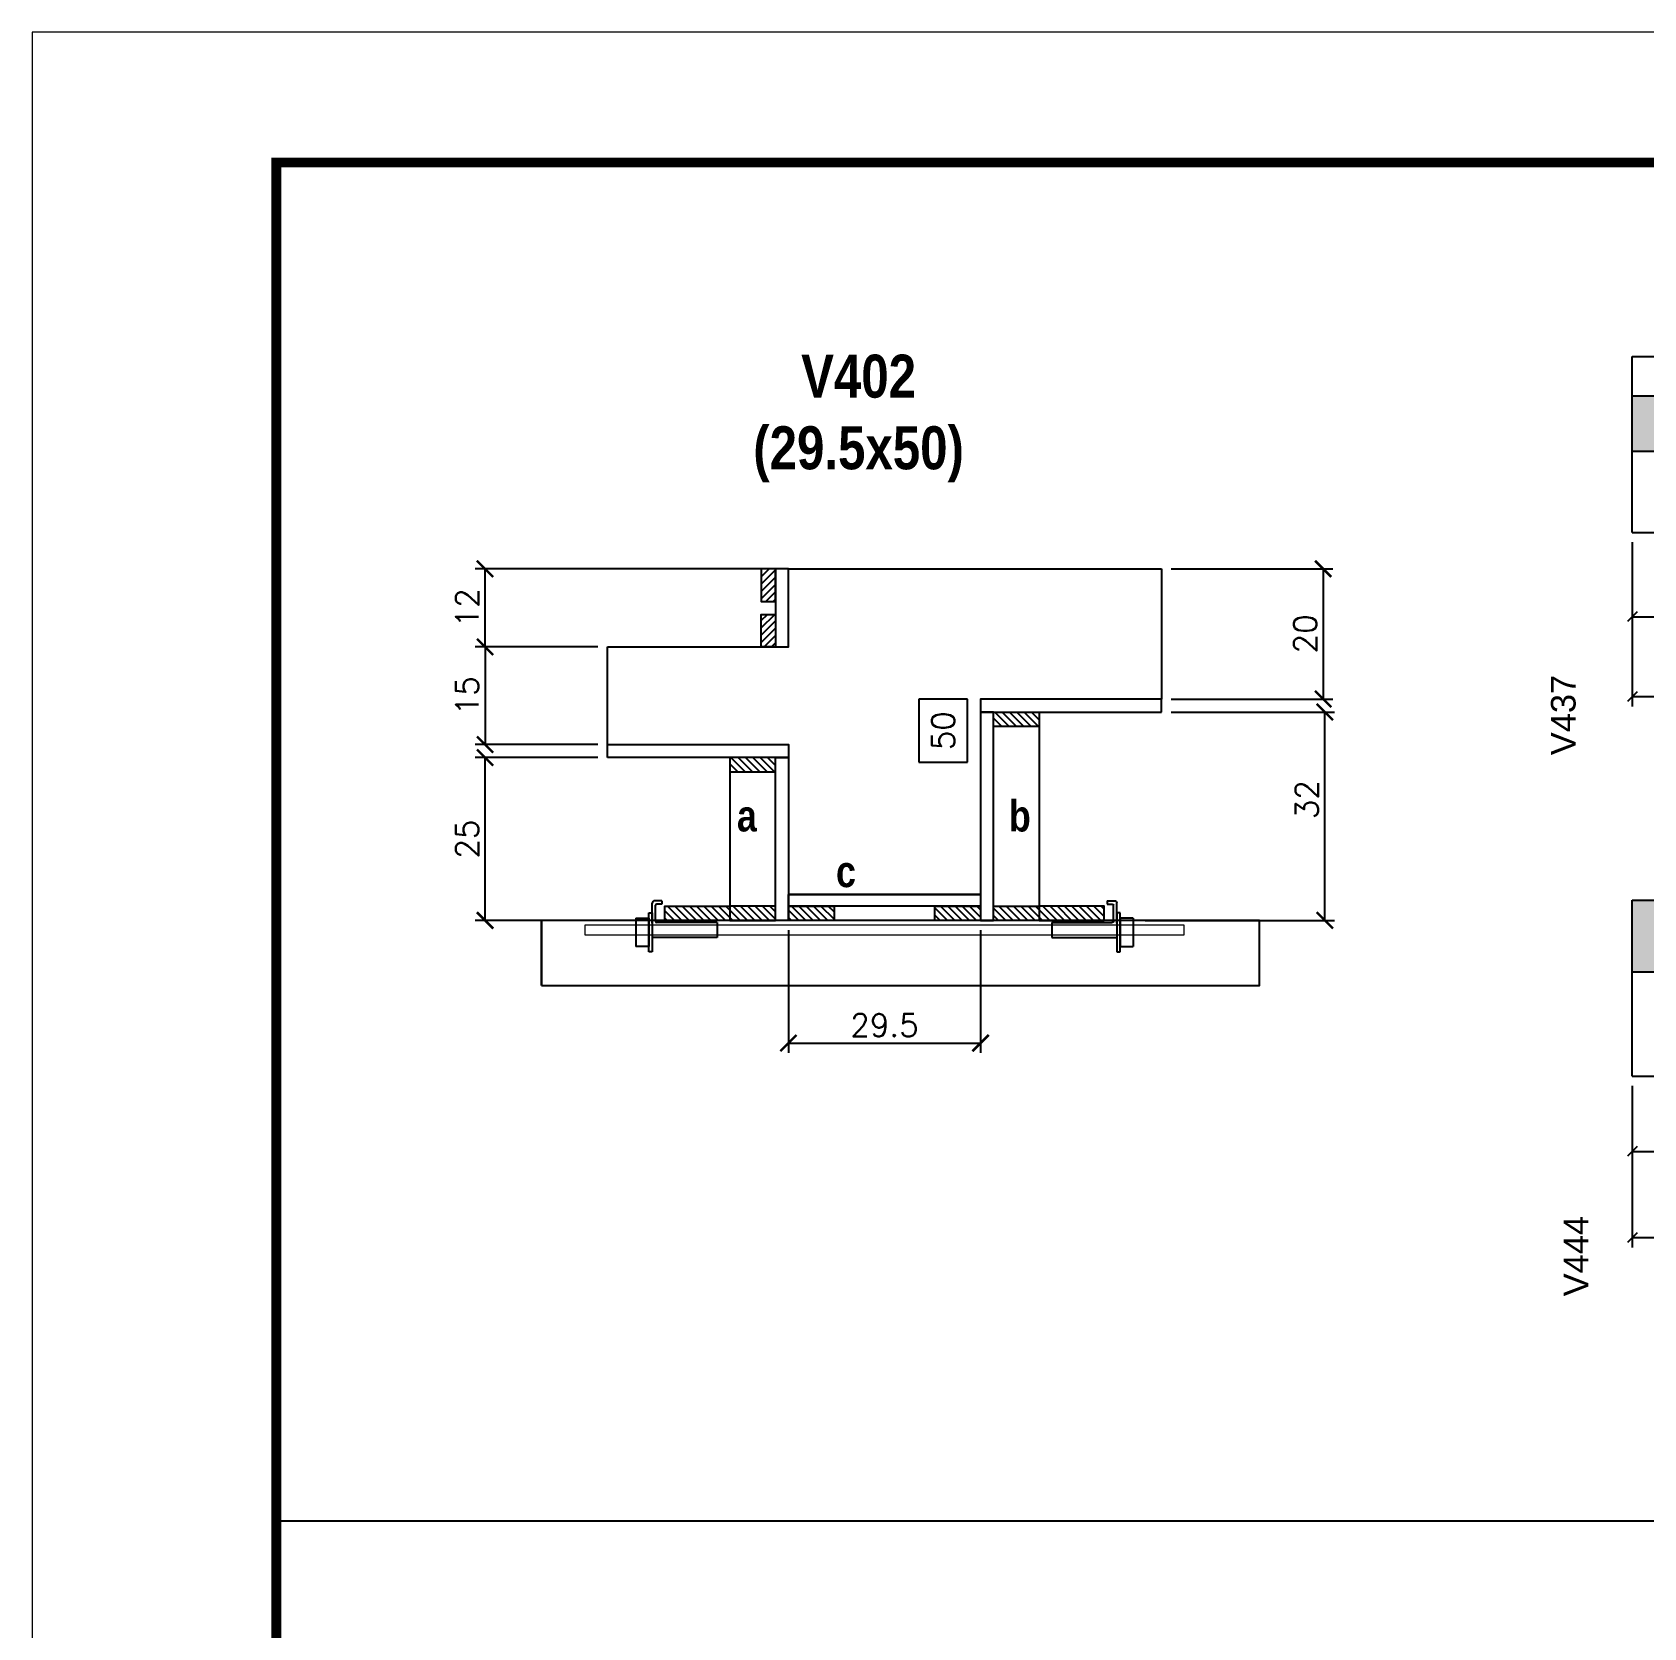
# Model space of a CAD drawing. Extents: x -3394 to 16474, y -5031 to 14397.
# Drawn here: x 7442.2 to 7937.3, y 12757.9 to 13248 of the extents above; entities that cross this region are included whole.
import ezdxf

# ---------------------------------------------------------------- set-up
doc = ezdxf.new("R2010")
doc.units = 0
doc.linetypes.add('DASHED', pattern=[0.75, 0.5, -0.25])
doc.layers.get('0').update_dxf_attribs({"linetype": 'CONTINUOUS'})
doc.layers.get('Defpoints').update_dxf_attribs({"linetype": 'CONTINUOUS'})
for name, color, linetype in [('barrote', 251, 'CONTINUOUS'), ('COTA', 241, 'CONTINUOUS'), ('Cota Seção (2x)', 4, 'CONTINUOUS'), ('detalhes', 4, 'CONTINUOUS'), ('NOMENCLATURA', 7, 'CONTINUOUS'), ('Painéis', 200, 'CONTINUOUS'), ('presilha', 1, 'CONTINUOUS'), ('SARR_2.2x7', 40, 'CONTINUOUS'), ('SARR_3.5x7', 81, 'CONTINUOUS')]:
    doc.layers.add(name, color=color, linetype=linetype)
for name, color, linetype, lineweight in [('CONCRETO', 251, 'CONTINUOUS', 25), ('Folhas', 255, 'CONTINUOUS', 9), ('SARRAFO DE PRESSAO', 251, 'DASHED', 9), ('SCO-___-LAJ', 2, 'CONTINUOUS', 0)]:
    doc.layers.add(name, color=color, linetype=linetype, lineweight=lineweight)
doc.styles.add('ARIAL', font='arial.ttf')
doc.styles.add('COTA TECNICA', font='techl___.ttf', dxfattribs={"height": 10})
doc.styles.add('ROMANS', font='romans.shx')
doc.styles.add('TECNICA', font='techb___.ttf', dxfattribs={"height": 10})
doc.dimstyles.new('Cota Seção (2x)', dxfattribs={"dimtxt": 7, "dimasz": 5, "dimexe": 3, "dimexo": 3, "dimgap": 2, "dimtad": 3, "dimdec": 1, "dimlfac": 0.5, "dimzin": 12, "dimdsep": 46, "dimtxsty": 'ROMANS', "dimblk": 'ARCHTICK', "dimcen": 0, "dimclrd": 4, "dimclre": 4, "dimclrt": 1, "dimadec": 1, "dimazin": 3, "dimtfac": 1, "dimtdec": 1, "dimtmove": 0, "dimatfit": 3, "dimldrblk": 'OBLIQUE', "dimfxl": 1, "dimtolj": 1, "dimtzin": 12, "dimarcsym": 0})
doc.dimstyles.new('Cota Seção interna', dxfattribs={"dimtxt": 7, "dimasz": 6, "dimexe": 0.18, "dimexo": 2, "dimgap": -4, "dimtad": 3, "dimdec": 1, "dimlfac": 0.5, "dimzin": 12, "dimdsep": 46, "dimtxsty": 'ROMANS', "dimblk": 'ARCHTICK', "dimcen": 0.09, "dimse1": 1, "dimse2": 1, "dimsd1": 1, "dimsd2": 1, "dimclrd": 180, "dimclre": 5, "dimclrt": 1, "dimadec": 0, "dimazin": 3, "dimtfac": 1, "dimtdec": 1, "dimtofl": 0, "dimtmove": 0, "dimatfit": 3, "dimldrblk": 'ARCHTICK', "dimfxl": 1, "dimtolj": 1, "dimtzin": 0, "dimarcsym": 0})
doc.dimstyles.new('PAINEL', dxfattribs={"dimtxt": 10, "dimasz": 3, "dimexe": 3, "dimexo": 3, "dimgap": 3, "dimtad": 1, "dimdec": 1, "dimzin": 12, "dimdsep": 46, "dimtxsty": 'COTA TECNICA', "dimblk1": 'OBLIQUE', "dimblk2": 'OBLIQUE', "dimsah": 1, "dimcen": 0.9, "dimclrd": 4, "dimclre": 4, "dimclrt": 240, "dimadec": 1, "dimazin": 3, "dimtfac": 1, "dimtdec": 1, "dimtmove": 0, "dimatfit": 3, "dimfxl": 1, "dimtolj": 1, "dimtzin": 12, "dimarcsym": 0})
pattern_1 = [(135, (-93.7264, -1784.9078), (-1.12253202, -1.12253202), [])]
pattern_2 = [(135, (-72.7264, -1784.9078), (-1.12253202, -1.12253202), [])]
pattern_3 = [(225, (22476.2031, 5318.9172), (1.12253202, -1.12253202), [])]

# ---------------------------------------------------------------- blocks, each defined once
blk = doc.blocks.new('9999999999')
at = {"layer": 'Folhas'}
blk.add_lwpolyline([(98138.98, 34190.21), (99623.98, 34190.21), (99623.98, 35240.21), (98138.98, 35240.21)], close=True, dxfattribs=at)
at = {"layer": 'Folhas', "color": 30, "const_width": 3}
blk.add_lwpolyline([(98213.98, 34230.21), (99583.98, 34230.21), (99583.98, 35200.21), (98213.98, 35200.21)], close=True, dxfattribs=at)
blk = doc.blocks.new('_Oblique')
at = {"color": 0, "linetype": 'ByBlock', "lineweight": -2}
blk.add_line((-0.5, -0.5), (0.5, 0.5), dxfattribs=at)
blk = doc.blocks.new('*D131')
at = {"layer": 'COTA', "color": 4, "linetype": 'ByBlock', "lineweight": -2, "transparency": 16777216}
for p, q in [((7933.73, 13091.35), (7933.73, 13065.47)), ((8177.73, 13091.35), (8177.73, 13065.47)), ((7933.73, 13068.47), (8177.73, 13068.47))]:
    blk.add_line(p, q, dxfattribs=at)
at = {"layer": 'Defpoints', "color": 0, "linetype": 'ByBlock', "transparency": 16777216}
for p in [(7933.73, 13094.35), (8177.73, 13094.35), (8177.73, 13068.47)]:
    blk.add_point(p, dxfattribs=at)
at = {"layer": 'COTA', "color": 4, "linetype": 'ByBlock', "lineweight": -2, "transparency": 16777216, "xscale": 3, "yscale": 3, "zscale": 3, "rotation": 180}
blk.add_blockref('_Oblique', (7933.73, 13068.47), dxfattribs=at)
at = {"layer": 'COTA', "color": 4, "linetype": 'ByBlock', "lineweight": -2, "transparency": 16777216, "xscale": 3, "yscale": 3, "zscale": 3}
blk.add_blockref('_Oblique', (8177.73, 13068.47), dxfattribs=at)
at = {"layer": 'COTA', "color": 240, "linetype": 'ByBlock', "transparency": 16777216, "insert": (8055.73, 13076.55), "char_height": 10, "attachment_point": 5, "style": 'COTA TECNICA'}
blk.add_mtext('\\A1;244', dxfattribs=at)
blk = doc.blocks.new('*D133')
at = {"layer": 'COTA', "color": 4, "linetype": 'ByBlock', "lineweight": -2, "transparency": 16777216}
for p, q in [((7933.73, 13091.35), (7933.73, 13040.93)), ((8624.23, 13091.35), (8624.23, 13040.93)), ((7933.73, 13043.93), (8624.23, 13043.93))]:
    blk.add_line(p, q, dxfattribs=at)
at = {"layer": 'Defpoints', "color": 0, "linetype": 'ByBlock', "transparency": 16777216}
for p in [(7933.73, 13094.35), (8624.23, 13094.35), (8624.23, 13043.93)]:
    blk.add_point(p, dxfattribs=at)
at = {"layer": 'COTA', "color": 4, "linetype": 'ByBlock', "lineweight": -2, "transparency": 16777216, "xscale": 3, "yscale": 3, "zscale": 3, "rotation": 180}
blk.add_blockref('_Oblique', (7933.73, 13043.93), dxfattribs=at)
at = {"layer": 'COTA', "color": 4, "linetype": 'ByBlock', "lineweight": -2, "transparency": 16777216, "xscale": 3, "yscale": 3, "zscale": 3}
blk.add_blockref('_Oblique', (8624.23, 13043.93), dxfattribs=at)
at = {"layer": 'COTA', "color": 240, "linetype": 'ByBlock', "transparency": 16777216, "insert": (8278.98, 13052.07), "char_height": 10, "attachment_point": 5, "style": 'COTA TECNICA'}
blk.add_mtext('\\A1;690.5', dxfattribs=at)
blk = doc.blocks.new('*D138')
at = {"layer": 'COTA', "color": 4, "linetype": 'ByBlock', "lineweight": -2, "transparency": 16777216}
for p, q in [((7933.73, 12924.38), (7933.73, 12901.24)), ((8177.73, 12924.38), (8177.73, 12901.24)), ((7933.73, 12904.24), (8177.73, 12904.24))]:
    blk.add_line(p, q, dxfattribs=at)
at = {"layer": 'Defpoints', "color": 0, "linetype": 'ByBlock', "transparency": 16777216}
for p in [(7933.73, 12927.38), (8177.73, 12927.38), (8177.73, 12904.24)]:
    blk.add_point(p, dxfattribs=at)
at = {"layer": 'COTA', "color": 4, "linetype": 'ByBlock', "lineweight": -2, "transparency": 16777216, "xscale": 3, "yscale": 3, "zscale": 3, "rotation": 180}
blk.add_blockref('_Oblique', (7933.73, 12904.24), dxfattribs=at)
at = {"layer": 'COTA', "color": 4, "linetype": 'ByBlock', "lineweight": -2, "transparency": 16777216, "xscale": 3, "yscale": 3, "zscale": 3}
blk.add_blockref('_Oblique', (8177.73, 12904.24), dxfattribs=at)
at = {"layer": 'COTA', "color": 240, "linetype": 'ByBlock', "transparency": 16777216, "insert": (8055.73, 12912.31), "char_height": 10, "attachment_point": 5, "style": 'COTA TECNICA'}
blk.add_mtext('\\A1;244', dxfattribs=at)
blk = doc.blocks.new('*D140')
at = {"layer": 'COTA', "color": 4, "linetype": 'ByBlock', "lineweight": -2, "transparency": 16777216}
for p, q in [((7933.73, 12924.38), (7933.73, 12874.74)), ((8665.23, 12924.38), (8665.23, 12874.74)), ((7933.73, 12877.74), (8665.23, 12877.74))]:
    blk.add_line(p, q, dxfattribs=at)
at = {"layer": 'Defpoints', "color": 0, "linetype": 'ByBlock', "transparency": 16777216}
for p in [(7933.73, 12927.38), (8665.23, 12927.38), (8665.23, 12877.74)]:
    blk.add_point(p, dxfattribs=at)
at = {"layer": 'COTA', "color": 4, "linetype": 'ByBlock', "lineweight": -2, "transparency": 16777216, "xscale": 3, "yscale": 3, "zscale": 3, "rotation": 180}
blk.add_blockref('_Oblique', (7933.73, 12877.74), dxfattribs=at)
at = {"layer": 'COTA', "color": 4, "linetype": 'ByBlock', "lineweight": -2, "transparency": 16777216, "xscale": 3, "yscale": 3, "zscale": 3}
blk.add_blockref('_Oblique', (8665.23, 12877.74), dxfattribs=at)
at = {"layer": 'COTA', "color": 240, "linetype": 'ByBlock', "transparency": 16777216, "insert": (8299.48, 12885.95), "char_height": 10, "attachment_point": 5, "style": 'COTA TECNICA'}
blk.add_mtext('\\A1;731.5', dxfattribs=at)
blk = doc.blocks.new('_ArchTick')
at = {"color": 0, "linetype": 'ByBlock', "const_width": 0.15}
blk.add_lwpolyline([(-0.5, -0.5), (0.5, 0.5)], dxfattribs=at)
blk = doc.blocks.new('*D187')
at = {"layer": 'COTA', "color": 4, "lineweight": -2, "transparency": 16777216}
for p, q in [((7615.93, 13025.17), (7578.32, 13025.17)), ((7581.32, 12975.17), (7581.32, 13025.17)), ((7633.53, 12975.17), (7578.32, 12975.17))]:
    blk.add_line(p, q, dxfattribs=at)
at = {"layer": 'Defpoints', "color": 0, "transparency": 16777216}
for p in [(7581.32, 13025.17), (7618.93, 13025.17), (7636.53, 12975.17)]:
    blk.add_point(p, dxfattribs=at)
at = {"layer": 'COTA', "color": 4, "lineweight": -2, "transparency": 16777216, "xscale": 5, "yscale": 5, "zscale": 5}
for p, rotation in [((7581.32, 13025.17), 90), ((7581.32, 12975.17), 270)]:
    blk.add_blockref('_ArchTick', p, dxfattribs=dict(at, rotation=rotation))
at = {"layer": 'COTA', "color": 1, "transparency": 16777216, "insert": (7575.82, 13000.17), "char_height": 7, "attachment_point": 5, "rotation": 90, "style": 'ROMANS'}
blk.add_mtext('\\A1;25', dxfattribs=at)
blk = doc.blocks.new('*D188')
at = {"layer": 'COTA', "color": 4, "lineweight": -2, "transparency": 16777216}
for p, q in [((7615.93, 13059.17), (7578.32, 13059.17)), ((7581.32, 13059.17), (7581.32, 13029.17)), ((7615.93, 13029.17), (7578.32, 13029.17))]:
    blk.add_line(p, q, dxfattribs=at)
at = {"layer": 'Defpoints', "color": 0, "transparency": 16777216}
for p in [(7618.93, 13059.17), (7581.32, 13029.17), (7618.93, 13029.17)]:
    blk.add_point(p, dxfattribs=at)
at = {"layer": 'COTA', "color": 4, "lineweight": -2, "transparency": 16777216, "xscale": 5, "yscale": 5, "zscale": 5}
for p, rotation in [((7581.32, 13059.17), 90), ((7581.32, 13029.17), 270)]:
    blk.add_blockref('_ArchTick', p, dxfattribs=dict(at, rotation=rotation))
at = {"layer": 'COTA', "color": 1, "transparency": 16777216, "insert": (7575.82, 13044.17), "char_height": 7, "attachment_point": 5, "rotation": 90, "style": 'ROMANS'}
blk.add_mtext('\\A1;15', dxfattribs=at)
blk = doc.blocks.new('*D189')
at = {"layer": 'COTA', "color": 4, "lineweight": -2, "transparency": 16777216}
for p, q in [((7792.13, 13039.17), (7842.3, 13039.17)), ((7839.3, 12975.17), (7839.3, 13039.17)), ((7784.13, 12975.17), (7842.3, 12975.17))]:
    blk.add_line(p, q, dxfattribs=at)
at = {"layer": 'Defpoints', "color": 0, "transparency": 16777216}
for p in [(7789.13, 13039.17), (7839.3, 13039.17), (7781.13, 12975.17)]:
    blk.add_point(p, dxfattribs=at)
at = {"layer": 'COTA', "color": 4, "lineweight": -2, "transparency": 16777216, "xscale": 5, "yscale": 5, "zscale": 5}
for p, rotation in [((7839.3, 13039.17), 90), ((7839.3, 12975.17), 270)]:
    blk.add_blockref('_ArchTick', p, dxfattribs=dict(at, rotation=rotation))
at = {"layer": 'COTA', "color": 1, "transparency": 16777216, "insert": (7833.8, 13012.27), "char_height": 7, "attachment_point": 5, "rotation": 90, "style": 'ROMANS'}
blk.add_mtext('\\A1;32', dxfattribs=at)
blk = doc.blocks.new('*D190')
at = {"layer": 'Cota Seção (2x)', "color": 180, "lineweight": -2, "transparency": 16777216}
for p, q in [((7729.53, 13043.12), (7714.53, 13043.12)), ((7714.53, 13043.12), (7714.53, 13023.78)), ((7729.53, 13023.78), (7729.53, 13043.12)), ((7714.53, 13023.78), (7729.53, 13023.78))]:
    blk.add_line(p, q, dxfattribs=at)
at = {"layer": 'Defpoints', "color": 0, "transparency": 16777216}
for p in [(7733.53, 13083.17), (7733.53, 13083.17), (7733.53, 12983.17)]:
    blk.add_point(p, dxfattribs=at)
at = {"layer": 'Cota Seção (2x)', "color": 1, "transparency": 16777216, "insert": (7722.03, 13033.45), "char_height": 7, "attachment_point": 5, "rotation": 90, "style": 'ROMANS'}
blk.add_mtext('\\A1;50', dxfattribs=at)
blk = doc.blocks.new('PRESILHA METÁLICA 1')
at = {"layer": 'presilha'}
for p, q in [((6, 15.5), (7.5, 15.5)), ((6, -2.5), (6, 15.5)), ((7.5, 10.64), (7.5, 19.86)), ((7.5, 15.5), (7.5, -2.5)), ((12, 21), (8.64, 21)), ((9, 11.57), (9, 18.93)), ((12, 19.5), (9.57, 19.5)), ((12, 21), (12, 19.5)), ((0, 13), (6, 13)), ((0, 13), (0, 0)), ((6, 13), (6, 0)), ((37.5, 11), (9.57, 11)), ((37.5, 11), (37.5, 4.1)), ((6, 0), (0, 0)), ((37.5, 4.1), (7.5, 4.1)), ((7.5, -2.5), (6, -2.5))]:
    blk.add_line(p, q, dxfattribs=at)
for centre, radius, start, end in [((8.64, 19.86), 1.14, 90, 180), ((9.57, 18.93), 0.57, 90, 180), ((9.57, 11.57), 0.57, 180, 270)]:
    blk.add_arc(centre, radius, start, end, dxfattribs=at)
blk = doc.blocks.new('*D191')
at = {"layer": 'COTA', "color": 4, "lineweight": -2, "transparency": 16777216}
for p, q in [((7674.53, 12972.17), (7674.53, 12934.49)), ((7733.53, 12972.17), (7733.53, 12934.49)), ((7674.53, 12937.49), (7733.53, 12937.49))]:
    blk.add_line(p, q, dxfattribs=at)
at = {"layer": 'Defpoints', "color": 0, "transparency": 16777216}
for p in [(7674.53, 12975.17), (7733.53, 12975.17), (7733.53, 12937.49)]:
    blk.add_point(p, dxfattribs=at)
at = {"layer": 'COTA', "color": 4, "lineweight": -2, "transparency": 16777216, "xscale": 5, "yscale": 5, "zscale": 5, "rotation": 180}
blk.add_blockref('_ArchTick', (7674.53, 12937.49), dxfattribs=at)
at = {"layer": 'COTA', "color": 4, "lineweight": -2, "transparency": 16777216, "xscale": 5, "yscale": 5, "zscale": 5}
blk.add_blockref('_ArchTick', (7733.53, 12937.49), dxfattribs=at)
at = {"layer": 'COTA', "color": 1, "transparency": 16777216, "insert": (7704.03, 12942.99), "char_height": 7, "attachment_point": 5, "style": 'ROMANS'}
blk.add_mtext('\\A1;29.5', dxfattribs=at)
blk = doc.blocks.new('*D192')
at = {"layer": 'COTA', "color": 4, "lineweight": -2, "transparency": 16777216}
for p, q in [((7792.13, 13083.17), (7841.78, 13083.17)), ((7838.78, 13083.17), (7838.78, 13043.17)), ((7792.13, 13043.17), (7841.78, 13043.17))]:
    blk.add_line(p, q, dxfattribs=at)
at = {"layer": 'Defpoints', "color": 0, "transparency": 16777216}
for p in [(7789.13, 13083.17), (7789.13, 13043.17), (7838.78, 13043.17)]:
    blk.add_point(p, dxfattribs=at)
at = {"layer": 'COTA', "color": 4, "lineweight": -2, "transparency": 16777216, "xscale": 5, "yscale": 5, "zscale": 5}
for p, rotation in [((7838.78, 13083.17), 90), ((7838.78, 13043.17), 270)]:
    blk.add_blockref('_ArchTick', p, dxfattribs=dict(at, rotation=rotation))
at = {"layer": 'COTA', "color": 1, "transparency": 16777216, "insert": (7833.28, 13063.17), "char_height": 7, "attachment_point": 5, "rotation": 90, "style": 'ROMANS'}
blk.add_mtext('\\A1;20', dxfattribs=at)
blk = doc.blocks.new('*D193')
at = {"layer": 'COTA', "color": 4, "lineweight": -2, "transparency": 16777216}
for p, q in [((7667.53, 13083.17), (7578.32, 13083.17)), ((7581.32, 13059.17), (7581.32, 13083.17)), ((7615.93, 13059.17), (7578.32, 13059.17))]:
    blk.add_line(p, q, dxfattribs=at)
at = {"layer": 'Defpoints', "color": 0, "transparency": 16777216}
for p in [(7581.32, 13083.17), (7670.53, 13083.17), (7618.93, 13059.17)]:
    blk.add_point(p, dxfattribs=at)
at = {"layer": 'COTA', "color": 4, "lineweight": -2, "transparency": 16777216, "xscale": 5, "yscale": 5, "zscale": 5}
for p, rotation in [((7581.32, 13083.17), 90), ((7581.32, 13059.17), 270)]:
    blk.add_blockref('_ArchTick', p, dxfattribs=dict(at, rotation=rotation))
at = {"layer": 'COTA', "color": 1, "transparency": 16777216, "insert": (7575.82, 13071.17), "char_height": 7, "attachment_point": 5, "rotation": 90, "style": 'ROMANS'}
blk.add_mtext('\\A1;12', dxfattribs=at)

msp = doc.modelspace()

# ---------------------------------------------------------------- hatches: boundary and pattern name
at = {"layer": 'COTA', "linetype": 'Continuous'}
h = msp.add_hatch(dxfattribs=at)
h.set_pattern_fill('AR-CONC', color=256, scale=0.05)
h.set_pattern_definition([(50, (0, 1), (9.1092334, -0.7969543), [0.9525, -10.4775]), (355, (0, 1), (-1.762171, 9.552842), [0.762, -8.382029]), (100.451445, (0.759, 0.934), (7.3470624, 8.7558876), [0.8095004, -8.904512]), (46.1842, (0, 3.54), (13.553952, -2.102116), [1.42875, -15.71625]), (96.63556, (1.13, 3.365), (11.870207, 12.371306), [1.214251, -13.35678]), (351.18415, (0, 3.54), (11.870207, 12.371306), [1.142998, -12.572987]), (21, (1.27, 2.905), (7.5807196, -5.11326), [0.9525, -10.4775]), (326, (1.27, 2.905), (3.0901014, 9.2093983), [0.762, -8.382]), (71.451445, (1.902, 2.479), (10.670821, 4.0961384), [0.8095004, -8.904497]), (37.5, (0, 1), (0.15443016, 4.22775194), [0, -8.2804, 0, -8.509, 0, -8.41375]), (7.5, (0, 1), (3.3409831, 5.0090287), [0, -4.8514, 0, -8.0899, 0, -3.20675]), (327.5, (-2.832, 1), (6.77952976, -0.2864372), [0, -3.175, 0, -9.906, 0, -13.1445]), (317.5, (-4.102, 1), (7.406459, 1.2713246), [0, -4.1275, 0, -6.5786, 0, -9.3345])])
h.paths.add_polyline_path([(8624.23, 13119.35), (8624.23, 13136.35), (7933.73, 13136.35), (7933.73, 13119.35)])
h = msp.add_hatch(dxfattribs=at)
h.set_pattern_fill('AR-CONC', color=256, scale=0.05)
h.paths.add_polyline_path([(8665.23, 12959.38), (8665.23, 12981.38), (7933.73, 12981.38), (7933.73, 12959.38)])
at = {"layer": 'SARR_2.2x7'}
h = msp.add_hatch(dxfattribs=at)
h.set_pattern_fill('ANSI31', color=256, scale=0.5, angle=180)
h.set_pattern_definition(pattern_3)
h.paths.add_polyline_path([(7670.53, 13083.17), (7666.13, 13083.17), (7666.13, 13073.17), (7670.53, 13073.17)])
h = msp.add_hatch(dxfattribs=at)
h.set_pattern_fill('ANSI31', color=256, scale=0.5, angle=180)
h.set_pattern_definition(pattern_3)
h.paths.add_polyline_path([(7670.53, 13059.17), (7666.13, 13059.17), (7666.13, 13069.17), (7670.53, 13069.17)])
h = msp.add_hatch(dxfattribs=at)
h.set_pattern_fill('ANSI31', color=256, scale=0.5, angle=90)
h.set_pattern_definition(pattern_2)
h.paths.add_polyline_path([(7737.53, 13034.77), (7737.53, 13039.17), (7751.53, 13039.17), (7751.53, 13034.77)])
h = msp.add_hatch(dxfattribs=at)
h.set_pattern_fill('ANSI31', color=256, scale=0.5, angle=90)
h.set_pattern_definition(pattern_1)
h.paths.add_polyline_path([(7670.53, 13020.77), (7670.53, 13025.17), (7656.53, 13025.17), (7656.53, 13020.77)])
h = msp.add_hatch(dxfattribs=at)
h.set_pattern_fill('ANSI31', color=256, scale=0.5, angle=90)
h.set_pattern_definition(pattern_1)
h.paths.add_polyline_path([(7636.53, 12975.17), (7636.53, 12979.57), (7656.53, 12979.57), (7656.53, 12975.17)])
h = msp.add_hatch(dxfattribs=at)
h.set_pattern_fill('ANSI31', color=256, scale=0.5, angle=90)
h.set_pattern_definition(pattern_1)
h.paths.add_polyline_path([(7670.53, 12975.17), (7670.53, 12979.57), (7656.53, 12979.57), (7656.53, 12975.17)])
h = msp.add_hatch(dxfattribs=at)
h.set_pattern_fill('ANSI31', color=256, scale=0.5, angle=90)
h.set_pattern_definition(pattern_1)
h.paths.add_polyline_path([(7674.53, 12975.17), (7674.53, 12979.57), (7688.53, 12979.57), (7688.53, 12975.17)])
h = msp.add_hatch(dxfattribs=at)
h.set_pattern_fill('ANSI31', color=256, scale=0.5, angle=90)
h.set_pattern_definition(pattern_2)
h.paths.add_polyline_path([(7719.53, 12975.17), (7719.53, 12979.57), (7733.53, 12979.57), (7733.53, 12975.17)])
h = msp.add_hatch(dxfattribs=at)
h.set_pattern_fill('ANSI31', color=256, scale=0.5, angle=90)
h.set_pattern_definition(pattern_2)
h.paths.add_polyline_path([(7737.53, 12975.17), (7737.53, 12979.57), (7751.53, 12979.57), (7751.53, 12975.17)])
h = msp.add_hatch(dxfattribs=at)
h.set_pattern_fill('ANSI31', color=256, scale=0.5, angle=90)
h.set_pattern_definition(pattern_2)
h.paths.add_polyline_path([(7771.53, 12975.17), (7771.53, 12979.57), (7751.53, 12979.57), (7751.53, 12975.17)])

# ---------------------------------------------------------------- linework, layer by layer
at = {"layer": 'barrote'}
msp.add_lwpolyline([(7598.67, 12955.17), (7819.25, 12955.17), (7819.25, 12975.17), (7598.67, 12975.17)], close=True, dxfattribs=at)
at = {"layer": 'CONCRETO'}
for p, q in [((7674.53, 13083.17), (7789.13, 13083.17)), ((7789.13, 13083.17), (7789.13, 13043.17)), ((7618.93, 13029.17), (7618.93, 13059.17)), ((7618.93, 13059.17), (7674.53, 13059.17)), ((7789.13, 13043.17), (7733.53, 13043.17)), ((7733.53, 13043.17), (7733.53, 12983.17)), ((7618.93, 13029.17), (7674.53, 13029.17)), ((7674.53, 13029.17), (7674.53, 12983.17)), ((7733.53, 12983.17), (7674.53, 12983.17)), ((7656.53, 12975.17), (7656.53, 12975.17)), ((7733.53, 12975.17), (7733.53, 12975.17)), ((7751.53, 12975.17), (7751.53, 12975.17))]:
    msp.add_line(p, q, dxfattribs=at)
at = {"layer": 'COTA', "linetype": 'Continuous'}
for p, q in [((7933.73, 13119.35), (7933.73, 13136.35)), ((7517.21, 12790.8), (8887.21, 12790.8))]:
    msp.add_line(p, q, dxfattribs=at)
at = {"layer": 'COTA', "linetype": 'ByBlock'}
for p, q in [((7933.73, 12981.38), (8665.23, 12981.38)), ((7933.73, 12959.38), (7933.73, 12981.38))]:
    msp.add_line(p, q, dxfattribs=at)
at = {"layer": 'detalhes', "color": 250}
msp.add_line((7598.67, 12955.17), (7598.67, 12975.17), dxfattribs=at)
at = {"layer": 'Painéis', "linetype": 'ByBlock'}
for p, q in [((7933.73, 13148.35), (8624.23, 13148.35)), ((7933.73, 13136.35), (7933.73, 13148.35)), ((7933.73, 13136.35), (8624.23, 13136.35)), ((7933.73, 13119.35), (8624.23, 13119.35)), ((7933.73, 13094.35), (7933.73, 13119.35)), ((7933.73, 13094.35), (8624.23, 13094.35)), ((7933.73, 12959.38), (8665.23, 12959.38)), ((7933.73, 12927.38), (7933.73, 12959.38)), ((7933.73, 12927.38), (8665.23, 12927.38))]:
    msp.add_line(p, q, dxfattribs=at)
at = {"layer": 'Painéis'}
for points in [[(7674.53, 13083.17), (7670.53, 13083.17), (7670.53, 13059.17), (7674.53, 13059.17)], [(7789.13, 13039.17), (7789.13, 13043.17), (7733.53, 13043.17), (7733.53, 13039.17)], [(7737.53, 13039.17), (7733.53, 13039.17), (7733.53, 12975.17), (7737.53, 12975.17)], [(7618.93, 13025.17), (7618.93, 13029.17), (7674.53, 13029.17), (7674.53, 13025.17)], [(7670.53, 13025.17), (7674.53, 13025.17), (7674.53, 12975.17), (7670.53, 12975.17)], [(7674.53, 12979.57), (7674.53, 12983.17), (7733.53, 12983.17), (7733.53, 12979.57)]]:
    msp.add_lwpolyline(points, close=True, dxfattribs=at)
at = {"layer": 'SARR_2.2x7'}
for points in [[(7670.53, 13083.17), (7666.13, 13083.17), (7666.13, 13073.17), (7670.53, 13073.17)], [(7670.53, 13059.17), (7666.13, 13059.17), (7666.13, 13069.17), (7670.53, 13069.17)], [(7737.53, 13034.77), (7737.53, 13039.17), (7751.53, 13039.17), (7751.53, 13034.77)], [(7670.53, 13020.77), (7670.53, 13025.17), (7656.53, 13025.17), (7656.53, 13020.77)], [(7636.53, 12975.17), (7636.53, 12979.57), (7656.53, 12979.57), (7656.53, 12975.17)], [(7670.53, 12975.17), (7670.53, 12979.57), (7656.53, 12979.57), (7656.53, 12975.17)], [(7674.53, 12975.17), (7674.53, 12979.57), (7688.53, 12979.57), (7688.53, 12975.17)], [(7719.53, 12975.17), (7719.53, 12979.57), (7733.53, 12979.57), (7733.53, 12975.17)], [(7737.53, 12975.17), (7737.53, 12979.57), (7751.53, 12979.57), (7751.53, 12975.17)], [(7771.53, 12975.17), (7771.53, 12979.57), (7751.53, 12979.57), (7751.53, 12975.17)]]:
    msp.add_lwpolyline(points, close=True, dxfattribs=at)
at = {"layer": 'SARR_3.5x7'}
for points in [[(7737.53, 13039.17), (7751.53, 13039.17), (7751.53, 12975.17), (7737.53, 12975.17)], [(7670.53, 13025.17), (7656.53, 13025.17), (7656.53, 12975.17), (7670.53, 12975.17)]]:
    msp.add_lwpolyline(points, close=True, dxfattribs=at)
at = {"layer": 'SCO-___-LAJ', "color": 1}
msp.add_lwpolyline([(7612.07, 12973.84), (7795.98, 12973.84), (7795.98, 12970.64), (7612.07, 12970.64)], close=True, dxfattribs=at)

# ---------------------------------------------------------------- block references
at = {"layer": 'presilha', "yscale": 0.6666666666666666, "zscale": 0.6666666666666666}
for p, xscale in [((7627.66, 12967.2), 0.6666666666666666), ((7780.39, 12967.2), -0.6666666666666666)]:
    msp.add_blockref('PRESILHA METÁLICA 1', p, dxfattribs=dict(at, xscale=xscale))
at = {"layer": 'SARRAFO DE PRESSAO', "color": 6, "linetype": 'ByBlock'}
msp.add_blockref('9999999999', (-90696.77, -21992.23), dxfattribs=at)

# ---------------------------------------------------------------- texts
at = {"layer": 'detalhes', "style": 'TECNICA'}
for s, p in [('b', (7742.24, 13002.49)), ('a', (7658.7, 13002.51)), ('c', (7689.13, 12985.41))]:
    msp.add_text(s, height=9.6, dxfattribs=at).set_placement(p)
at = {"layer": 'NOMENCLATURA', "linetype": 'Continuous', "style": 'ARIAL'}
for s, p in [('V437', (7916.33, 13025.92)), ('V444', (7920.26, 12859.72))]:
    msp.add_text(s, height=7.567, rotation=90, dxfattribs=at).set_placement(p)
at = {"layer": 'NOMENCLATURA', "insert": (7696.07, 13148.95), "char_height": 13.2, "attachment_point": 2, "style": 'TECNICA'}
msp.add_mtext_dynamic_manual_height_columns('V402\\P(29.5x50)', width=13.2, gutter_width=1, heights=[0], dxfattribs=at)

# ---------------------------------------------------------------- dimensions: what is measured, and where the dimension line sits
at = {"layer": 'COTA', "linetype": 'ByBlock'}
for base, p1, p2, picture, middle in [((8177.73, 13068.47), (7933.73, 13094.35), (8177.73, 13094.35), '*D131', (8055.73, 13076.55)), ((8624.23, 13043.93), (7933.73, 13094.35), (8624.23, 13094.35), '*D133', (8278.98, 13052.07)), ((8177.73, 12904.24), (7933.73, 12927.38), (8177.73, 12927.38), '*D138', (8055.73, 12912.31)), ((8665.23, 12877.74), (7933.73, 12927.38), (8665.23, 12927.38), '*D140', (8299.48, 12885.95))]:
    dim = msp.add_linear_dim(base=base, p1=p1, p2=p2, dimstyle='PAINEL', dxfattribs=at)
    dim.commit()
    dim.dimension.update_dxf_attribs({"geometry": picture, "text_midpoint": middle})
at = {"layer": 'COTA'}
for base, p1, p2, picture, middle in [((7581.32, 13083.17), (7618.93, 13059.17), (7670.53, 13083.17), '*D193', (7575.82, 13071.17)), ((7838.78, 13043.17), (7789.13, 13083.17), (7789.13, 13043.17), '*D192', (7833.28, 13063.17)), ((7581.32, 13029.17), (7618.93, 13059.17), (7618.93, 13029.17), '*D188', (7575.82, 13044.17)), ((7581.32, 13025.17), (7636.53, 12975.17), (7618.93, 13025.17), '*D187', (7575.82, 13000.17))]:
    dim = msp.add_linear_dim(base=base, p1=p1, p2=p2, angle=90, dimstyle='Cota Seção (2x)', dxfattribs=at)
    dim.commit()
    dim.dimension.update_dxf_attribs({"geometry": picture, "text_midpoint": middle})
dim = msp.add_linear_dim(base=(7839.3, 13039.17), p1=(7781.13, 12975.17), p2=(7789.13, 13039.17), angle=90, dimstyle='Cota Seção (2x)', dxfattribs=at)
dim.commit()
dim.dimension.update_dxf_attribs({"geometry": '*D189', "text_midpoint": (7839.3, 13012.27), "dimtype": 160})
dim = msp.add_linear_dim(base=(7733.53, 12937.49), p1=(7674.53, 12975.17), p2=(7733.53, 12975.17), dimstyle='Cota Seção (2x)', dxfattribs=at)
dim.commit()
dim.dimension.update_dxf_attribs({"geometry": '*D191', "text_midpoint": (7704.03, 12942.99)})
at = {"layer": 'Cota Seção (2x)'}
dim = msp.add_linear_dim(base=(7733.53, 13083.17), p1=(7733.53, 12983.17), p2=(7733.53, 13083.17), angle=90, dimstyle='Cota Seção interna', dxfattribs=at)
dim.commit()
dim.dimension.update_dxf_attribs({"geometry": '*D190', "text_midpoint": (7733.53, 13033.45), "dimtype": 160})

doc.saveas('drawing.dxf')
